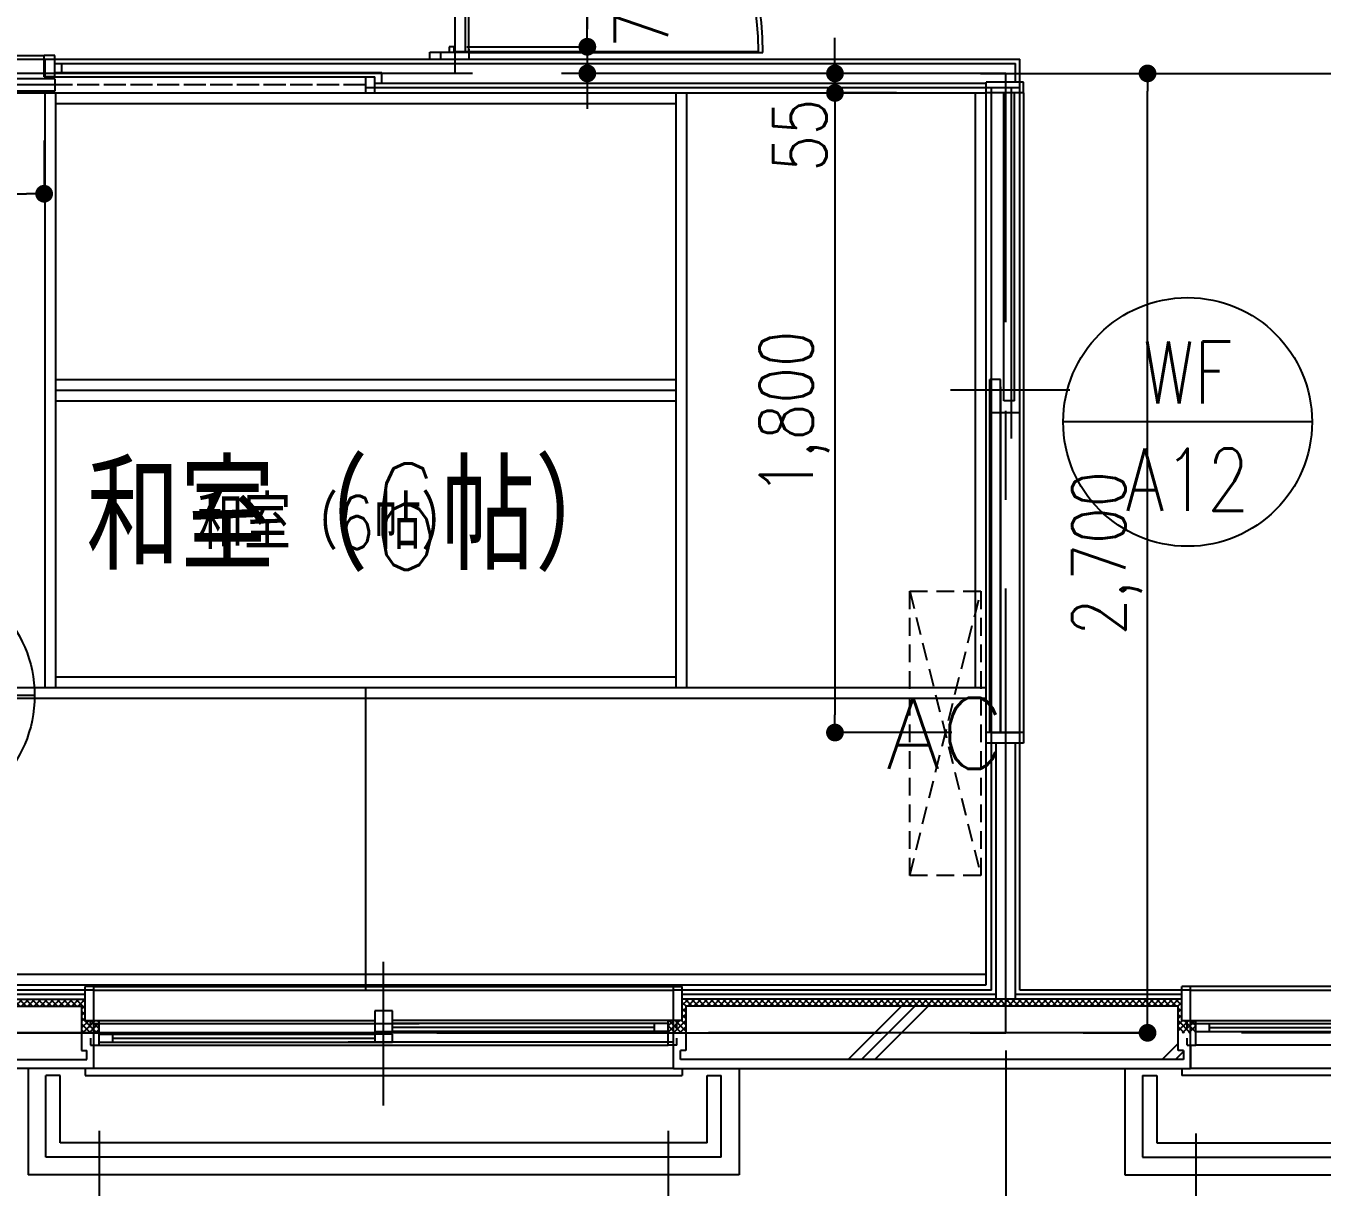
# Model space of a CAD drawing. Header units: millimetres. Extents: x 15495 to 166182, y -39946 to 18307.
# Drawn here: x 111983 to 115630, y -34696 to -31428 of the extents above; entities that cross this region are included whole.
import ezdxf
from ezdxf.enums import TextEntityAlignment as Align

# ---------------------------------------------------------------- set-up
doc = ezdxf.new("R2010")
doc.units = ezdxf.units.MM
doc.header["$LTSCALE"] = 1000
for name, pattern in [('CENTER', [2, 1.25, -0.25, 0.25, -0.25]), ('DASHED', [0.75, 0.5, -0.25]), ('DASHED2', [0.375, 0.25, -0.125])]:
    doc.linetypes.add(name, pattern=pattern)
doc.layers.get('0').update_dxf_attribs({"linetype": 'CONTINUOUS'})
for name, color, linetype in [('DT_ID', 13, 'CONTINUOUS'), ('E_TEXT', 3, 'CONTINUOUS'), ('F_FINI1-50', 190, 'CONTINUOUS'), ('F_FITT1-100', 5, 'CONTINUOUS'), ('F_FITT1-50', 5, 'CONTINUOUS'), ('F_FITT2-100', 1, 'CONTINUOUS'), ('F_FITT2-50', 1, 'CONTINUOUS'), ('K-A_EQP-50', 60, 'CONTINUOUS'), ('SF-F_FITT1-100', 5, 'CONTINUOUS'), ('SF-F_FITT1-50', 5, 'CONTINUOUS'), ('TF-A_ELSE-100', 6, 'CONTINUOUS'), ('TF-A_ELSE-50', 6, 'CONTINUOUS'), ('TF-A_EQP-50', 60, 'CONTINUOUS'), ('TF-DT_ID-100', 13, 'CONTINUOUS'), ('TF-E_DIM-50', 3, 'CONTINUOUS'), ('TF-E_GRID-100', 1, 'CENTER'), ('TF-E_GRID-50', 1, 'CENTER'), ('TF-E_TEXT-100', 3, 'CONTINUOUS'), ('TF-E_TEXT-50', 3, 'CONTINUOUS'), ('TF-F_FINI1-100', 190, 'CONTINUOUS'), ('TF-F_FINI1-50', 190, 'CONTINUOUS'), ('TF-F_FINI2-50', 1, 'CONTINUOUS'), ('TF-F_FITT1-100', 5, 'CONTINUOUS'), ('TF-F_FITT1-50', 5, 'CONTINUOUS'), ('TF-F_FITT2-50', 1, 'CONTINUOUS'), ('TF-F_HAT1-50', 9, 'CONTINUOUS'), ('TF-F_LAY2-100', 6, 'CONTINUOUS'), ('TF-F_LAY2-50', 6, 'CONTINUOUS'), ('TF-H-AREA-50', 1, 'CENTER'), ('TF-R_EWALL-50', 7, 'CONTINUOUS'), ('TF-U_FIRE-50', 9, 'CONTINUOUS'), ('TF-U_LGS-50', 120, 'CONTINUOUS')]:
    doc.layers.add(name, color=color, linetype=linetype)
doc.styles.add('DIM', font='romans.shx', dxfattribs={"width": 0.8, "bigfont": 'bigfont.shx'})
doc.styles.add('ROOM', font='romans.shx', dxfattribs={"width": 0.8, "bigfont": 'bigfont.shx'})
doc.styles.get("Standard").update_dxf_attribs({"font": 'txt.shx', "bigfont": 'bigfont.shx'})
doc.styles.add('TATE', font='TXT', dxfattribs={"height": 50, "bigfont": 'BIGFONT'})
doc.dimstyles.new('DIM50_3_3', dxfattribs={"dimscale": 50, "dimtxt": 3, "dimasz": 1, "dimexe": 0, "dimexo": 1, "dimgap": 0.5, "dimtad": 1, "dimdec": 1, "dimdsep": 46, "dimlunit": 6, "dimtxsty": 'DIM', "dimblk1": 'DOT', "dimblk2": 'DOT', "dimsah": 1, "dimcen": 1, "dimclrd": 256, "dimclre": 256, "dimclrt": 256, "dimadec": 0, "dimazin": 0, "dimtfac": 1, "dimtdec": 1, "dimtix": 1, "dimtmove": 2, "dimatfit": 3, "dimldrblk": 'DOT', "dimfxl": 1, "dimtvp": 0.833333, "dimtolj": 1, "dimarcsym": 0})
pattern_1 = [(45, (-28400.75, -37379.5), (-441.942, 441.942), []), (45, (-28363.25, -37379.5), (-441.942, 441.942), []), (45, (-28325.75, -37379.5), (-441.942, 441.942), [])]
pattern_2 = [(45, (-28400.745, -37379.51), (-8.8388348, 8.8388348), []), (135, (-28400.745, -37379.51), (-8.8388348, -8.8388348), [])]

# ---------------------------------------------------------------- blocks, each defined once
blk = doc.blocks.new('AW-1_100')
at = {"layer": 'F_FITT1-100'}
for p, q in [((815, -325), (815, 80)), ((915, -95), (0, -95)), ((715, -145), (1630, -145))]:
    blk.add_line(p, q, dxfattribs=at)
at = {"layer": 'F_FITT2-100'}
for p, q in [((0, 0), (1630, 0)), ((1630, -220), (0, -220))]:
    blk.add_line(p, q, dxfattribs=at)
blk = doc.blocks.new('AW-2_100')
at = {"layer": 'F_FITT1-100'}
for p, q in [((-100, 25), (615, 25)), ((100, -25), (-615, -25))]:
    blk.add_line(p, q, dxfattribs=at)
at = {"layer": 'F_FITT2-100'}
for p, q in [((615, 100), (-615, 100)), ((-615, -120), (615, -120))]:
    blk.add_line(p, q, dxfattribs=at)
at = {"layer": 'SF-F_FITT1-100'}
blk.add_line((0, -200), (0, 200), dxfattribs=at)
blk = doc.blocks.new('WF-A12_100')
at = {"layer": 'F_FITT1-100'}
for p, q in [((40, 1815), (-40, 1815)), ((-14.1, 1815), (-14.1, 842.4)), ((16.4, 987.6), (16.4, 0)), ((40, 915), (-40, 915))]:
    blk.add_line(p, q, dxfattribs=at)
at = {"layer": 'F_FITT2-100'}
for p, q in [((-40, 1815), (-40, 0)), ((40, 1815), (40, 0))]:
    blk.add_line(p, q, dxfattribs=at)
blk = doc.blocks.new('WD-A11_100')
at = {"layer": 'F_FITT1-100'}
for q in [(-867.2, 415), (-40.2, -412.4)]:
    blk.add_line((-40, 415), q, dxfattribs=at)
blk.add_arc((-39.8, 415), 827.4, 180, 269.9719, dxfattribs=at)
blk = doc.blocks.new('TATEGU-KIGOU')
at = {"color": 2}
blk.add_line((350, 0), (-350, 0), dxfattribs=at)
blk.add_circle((0, 0), 350, dxfattribs=at)
at = {"color": 2, "style": 'ROOM', "width": 0.8}
for tag, p in [('建具種別', (0, 51.6)), ('建具番号', (0, -250.1))]:
    blk.add_attdef(tag, text='', height=175, dxfattribs=at).set_placement(p, align=Align.CENTER)
at = {"flags": 1}
for tag, p in [('内法寸法（W）', (-414, -713.8)), ('内法寸法（H）', (-414, -1063.8)), ('階', (-373.6, -1414.3)), ('部屋名', (-373.6, -1786.8)), ('メーカー名', (-373.6, -2148.9)), ('値段', (-373.6, -2498.9)), ('重量', (-373.6, -2848.9)), ('建具形状', (-373.6, -3199)), ('開閉方式', (-373.6, -3549)), ('取付場所', (-373.6, -3899)), ('見込', (-373.6, -4296.3)), ('扉厚', (-373.6, -4646.3)), ('仕上', (-373.6, -4996.3)), ('ガラス', (-373.6, -5346.3)), ('建具金物', (-373.6, -5696.3)), ('枠形状', (-373.6, -6046.3)), ('沓摺形状', (-373.6, -6396.3)), ('特記事項', (-373.6, -6746.3)), ('防火性能', (-373.6, -7096.3))]:
    blk.add_attdef(tag, p, '', height=175, dxfattribs=at)
blk = doc.blocks.new('WF-A11_100')
at = {"layer": 'F_FITT1-100'}
for p, q in [((0, 0), (857.5, 0)), ((887.5, -72.5), (0, -72.5))]:
    blk.add_line(p, q, dxfattribs=at)
at = {"layer": 'F_FITT1-100', "linetype": 'DASHED', "ltscale": 0.1}
blk.add_line((1760, -72.5), (887.5, -72.5), dxfattribs=at)
blk = doc.blocks.new('ROOM')
at = {"layer": 'DT_ID', "flags": 1}
for tag, p in [('室番号', (0, 500)), ('面積', (0, -500)), ('内装制限', (0, -1000)), ('仕上レベル', (0, -1500)), ('スラブレベル', (0, -2000)), ('天井高', (0, -2500)), ('床下地', (0, -3000)), ('床仕上', (0, -3500)), ('巾木高さ', (0, -4000)), ('巾木仕上', (0, -4500)), ('壁下地', (0, -5000)), ('壁仕上', (0, -5500)), ('天井下地', (0, -6000)), ('天井仕上', (0, -6500)), ('見切縁', (0, -7000)), ('備考', (0, -7500))]:
    blk.add_attdef(tag, p, '', height=300, dxfattribs=at)
at = {"layer": 'E_TEXT', "style": 'ROOM', "width": 0.8}
blk.add_attdef('室名', (0, 0), '', height=300, dxfattribs=at)
blk = doc.blocks.new('TF-BLOCK_100')
at = {"layer": 'TF-A_ELSE-100'}
for p, q in [((20700, -100), (20700, -400)), ((22700, -100), (22700, -400)), ((23785, -100), (23785, -400)), ((20750, -350), (20750, -120)), ((20790, -120), (20750, -120)), ((20790, -310), (20790, -120)), ((22610, -120), (22650, -120)), ((22610, -310), (22610, -120)), ((22650, -350), (22650, -120)), ((23835, -120), (23835, -350)), ((23835, -120), (23875, -120)), ((23875, -120), (23875, -310)), ((22610, -310), (20790, -310)), ((23875, -310), (25295, -310)), ((22650, -350), (20750, -350)), ((23835, -350), (25335, -350)), ((22700, -400), (20700, -400)), ((23785, -400), (25385, -400))]:
    blk.add_line(p, q, dxfattribs=at)
at = {"layer": 'TF-E_GRID-100'}
blk.add_line((31863.65, 0), (-4082.3, 0), dxfattribs=at)
at = {"layer": 'TF-F_FINI1-100'}
for p, q in [((20747.5, 2740), (21860.19, 2740)), ((20747.5, 2690), (20747.5, 2740)), ((21940, 2758.53), (21860, 2758.53)), ((21860, 2758.53), (21860, 2740)), ((21940, 2768.34), (21940, 2740)), ((21940, 2740), (23490, 2740)), ((23490, 2660), (23490, 2740)), ((20747.5, 2690), (21650, 2690)), ((21650, 2660), (21650, 2690)), ((21650, 2660), (23490, 2660)), ((23410, 120), (23410, 941.67)), ((23410, 845), (23490, 845)), ((23490, 120), (23490, 845)), ((20885, 120), (19890, 120)), ((20885, -100), (20885, 120)), ((22515, -100), (22515, 120)), ((23410, 120), (22515, 120)), ((23970, 120), (23490, 120)), ((23970, -100), (23970, 120)), ((20885, -100), (18480, -100)), ((22515, -100), (23970, -100))]:
    blk.add_line(p, q, dxfattribs=at)
at = {"layer": 'TF-F_FITT1-100'}
blk.add_line((21700, -205), (21700, 200), dxfattribs=at)
at = {"layer": 'TF-F_LAY2-100'}
for p, q in [((20777.5, 971.67), (20777.5, 2645)), ((22522.5, 971.67), (22522.5, 2645)), ((20777.5, 1808.33), (22522.5, 1808.33)), ((19905, 971.67), (23395, 971.67)), ((21650, 120), (21650, 971.67))]:
    blk.add_line(p, q, dxfattribs=at)
at = {"layer": 'TF-DT_ID-100'}
for p, values in [((23961.73, 1719.12), {'建具種別': 'WF', '建具番号': 'A12'}), ((20368.12, 949.01), {'建具種別': 'F', '建具番号': '11'})]:
    blk.add_blockref('TATEGU-KIGOU', p, dxfattribs=at).add_auto_attribs(values)
at = {"layer": 'TF-E_TEXT-100'}
ref = blk.add_blockref('ROOM', (20864.23, 1302.65), dxfattribs=at)
ref.add_attrib('室名', '和室（6帖）', (20864.23, 1302.65), dxfattribs={"height": 300, "style": 'ROOM', "width": 0.8})
at = {"layer": 'TF-F_FITT1-100', "xscale": -1, "yscale": -1}
blk.add_blockref('WD-A11_100', (21900, 3173.53), dxfattribs=at)
at = {"layer": 'TF-F_FITT1-100'}
for name, p in [('WF-A11_100', (19890, 2740)), ('AW-1_100', (20885, 120))]:
    blk.add_blockref(name, p, dxfattribs=at)
at = {"layer": 'TF-F_FITT1-100', "xscale": -1, "rotation": 180}
for name, p in [('WF-A12_100', (23450, 2660)), ('AW-2_100', (24585, 0))]:
    blk.add_blockref(name, p, dxfattribs=at)
blk = doc.blocks.new('AC1')
at = {"layer": 'K-A_EQP-50', "linetype": 'DASHED2', "ltscale": 0.2}
for p, q in [((0, 800), (200, 800)), ((0, 0), (0, 800)), ((0, 0), (200, 800)), ((0, 800), (200, 0)), ((200, 800), (200, 0)), ((200, 0), (0, 0))]:
    blk.add_line(p, q, dxfattribs=at)
at = {"layer": 'K-A_EQP-50', "style": 'TATE'}
blk.add_text('AC', height=200, dxfattribs=at).set_placement((100, 400), align=Align.MIDDLE)
blk = doc.blocks.new('DOT')
at = {"color": 0, "linetype": 'ByBlock'}
blk.add_line((-0.5, 0), (-1, 0), dxfattribs=at)
at = {"color": 0, "linetype": 'ByBlock', "const_width": 0.5}
blk.add_lwpolyline([(-0.25, 0, 1), (0.25, 0, 1)], format="xyb", close=True, dxfattribs=at)
blk = doc.blocks.new('*D734')
at = {"layer": 'TF-E_DIM-50', "lineweight": -2}
for p, q in [((114668.8, -31561.4), (115138.6, -31561.4)), ((115138.6, -34211.4), (115138.6, -31611.4)), ((114957.5, -34261.4), (115138.6, -34261.4))]:
    blk.add_line(p, q, dxfattribs=at)
at = {"layer": 'TF-E_DIM-50', "lineweight": -2, "xscale": 50, "yscale": 50, "zscale": 50}
for p, rotation in [((115138.6, -31561.4), 90), ((115138.6, -34261.4), 270)]:
    blk.add_blockref('DOT', p, dxfattribs=dict(at, rotation=rotation))
at = {"layer": 'TF-E_DIM-50', "insert": (115024.3, -32911.4), "char_height": 150, "attachment_point": 5, "rotation": 90, "style": 'DIM'}
blk.add_mtext('\\A1;2,700', dxfattribs=at)
blk = doc.blocks.new('_DOT')
at = {"color": 0, "linetype": 'ByBlock'}
blk.add_line((-0.5, 0), (-1, 0), dxfattribs=at)
at = {"color": 0, "linetype": 'ByBlock', "const_width": 0.5}
blk.add_lwpolyline([(-0.25, 0, 1), (0.25, 0, 1)], format="xyb", close=True, dxfattribs=at)
blk = doc.blocks.new('*D753')
at = {"layer": 'TF-E_DIM-50', "lineweight": -2}
for p, q in [((114739.6, -34311.4), (114739.6, -36153.1)), ((117689.6, -36117.3), (117689.6, -36153.1)), ((114789.6, -36153.1), (117639.6, -36153.1))]:
    blk.add_line(p, q, dxfattribs=at)
at = {"layer": 'TF-E_DIM-50', "lineweight": -2, "xscale": 50, "yscale": 50, "zscale": 50, "rotation": 180}
blk.add_blockref('DOT', (114739.6, -36153.1), dxfattribs=at)
at = {"layer": 'TF-E_DIM-50', "lineweight": -2, "xscale": 50, "yscale": 50, "zscale": 50}
blk.add_blockref('DOT', (117689.6, -36153.1), dxfattribs=at)
at = {"layer": 'TF-E_DIM-50', "insert": (116214.6, -36038.8), "char_height": 150, "attachment_point": 5, "style": 'DIM'}
blk.add_mtext('\\A1;2,950', dxfattribs=at)
blk = doc.blocks.new('*D752')
at = {"layer": 'TF-E_DIM-50', "lineweight": -2}
for p, q in [((115274.6, -34544.5), (115274.6, -35283)), ((114739.6, -35315.2), (114739.6, -35283)), ((114789.6, -35283), (115224.6, -35283))]:
    blk.add_line(p, q, dxfattribs=at)
at = {"layer": 'TF-E_DIM-50', "lineweight": -2, "xscale": 50, "yscale": 50, "zscale": 50, "rotation": 180}
blk.add_blockref('DOT', (114739.6, -35283), dxfattribs=at)
at = {"layer": 'TF-E_DIM-50', "lineweight": -2, "xscale": 50, "yscale": 50, "zscale": 50}
blk.add_blockref('DOT', (115274.6, -35283), dxfattribs=at)
at = {"layer": 'TF-E_DIM-50', "insert": (115007.1, -35183), "char_height": 150, "attachment_point": 5, "style": 'DIM'}
blk.add_mtext('\\A1;535', dxfattribs=at)
blk = doc.blocks.new('*D746')
at = {"layer": 'TF-E_DIM-50', "lineweight": -2}
for p, q in [((113789.6, -34537.2), (113789.6, -35283)), ((113839.6, -35283), (114689.6, -35283)), ((114739.6, -35315.2), (114739.6, -35283))]:
    blk.add_line(p, q, dxfattribs=at)
at = {"layer": 'TF-E_DIM-50', "lineweight": -2, "xscale": 50, "yscale": 50, "zscale": 50, "rotation": 180}
blk.add_blockref('DOT', (113789.6, -35283), dxfattribs=at)
at = {"layer": 'TF-E_DIM-50', "lineweight": -2, "xscale": 50, "yscale": 50, "zscale": 50}
blk.add_blockref('DOT', (114739.6, -35283), dxfattribs=at)
at = {"layer": 'TF-E_DIM-50', "insert": (114264.6, -35183), "char_height": 150, "attachment_point": 5, "style": 'DIM'}
blk.add_mtext('\\A1;950', dxfattribs=at)
blk = doc.blocks.new('*D790')
at = {"layer": 'TF-E_DIM-50', "lineweight": -2}
for p, q in [((111139.6, -34311.4), (111139.6, -35283)), ((112189.6, -34886.1), (112189.6, -35283)), ((111189.6, -35283), (112139.6, -35283))]:
    blk.add_line(p, q, dxfattribs=at)
at = {"layer": 'TF-E_DIM-50', "lineweight": -2, "xscale": 50, "yscale": 50, "zscale": 50, "rotation": 180}
blk.add_blockref('DOT', (111139.6, -35283), dxfattribs=at)
at = {"layer": 'TF-E_DIM-50', "lineweight": -2, "xscale": 50, "yscale": 50, "zscale": 50}
blk.add_blockref('DOT', (112189.6, -35283), dxfattribs=at)
at = {"layer": 'TF-E_DIM-50', "insert": (111664.6, -35168.7), "char_height": 150, "attachment_point": 5, "style": 'DIM'}
blk.add_mtext('\\A1;1,050', dxfattribs=at)
blk = doc.blocks.new('*D766')
at = {"layer": 'TF-E_DIM-50', "lineweight": -2}
for p, q in [((112189.6, -34537.2), (112189.6, -35283)), ((113789.6, -34537.2), (113789.6, -35283)), ((112239.6, -35283), (113739.6, -35283))]:
    blk.add_line(p, q, dxfattribs=at)
at = {"layer": 'TF-E_DIM-50', "lineweight": -2, "xscale": 50, "yscale": 50, "zscale": 50, "rotation": 180}
blk.add_blockref('DOT', (112189.6, -35283), dxfattribs=at)
at = {"layer": 'TF-E_DIM-50', "lineweight": -2, "xscale": 50, "yscale": 50, "zscale": 50}
blk.add_blockref('DOT', (113789.6, -35283), dxfattribs=at)
at = {"layer": 'TF-E_DIM-50', "insert": (112989.6, -35168.7), "char_height": 150, "attachment_point": 5, "style": 'DIM'}
blk.add_mtext('\\A1;1,600', dxfattribs=at)
blk = doc.blocks.new('AW-1_50')
at = {"layer": 'F_FITT1-50'}
for p, q in [((-815, 130), (-840, 130)), ((-840, 35), (-840, 130)), ((-815, 35), (-815, 130)), ((815, 130), (840, 130)), ((815, 35), (815, 130)), ((840, 35), (840, 130)), ((-25, 4), (-25, 61.5)), ((-25, 61.5), (25, 61.5)), ((25, 61.5), (25, 4)), ((-840, 35), (-825, 35)), ((-825, 35), (-800, 35)), ((-825, 15), (-825, 35)), ((-800, -35), (-800, 35)), ((-762, 4), (-762, 26)), ((-762, 15), (-25, 15)), ((25, 26), (-25, 26)), ((25, 4), (-25, 4)), ((825, 35), (800, 35)), ((800, -35), (800, 35)), ((825, 15), (825, 35)), ((840, 35), (825, 35)), ((-825, -35), (-825, -15)), ((-825, -35), (-800, -35)), ((-25, -26), (-25, -4)), ((-25, -4), (25, -4)), ((25, -26), (-25, -26)), ((25, -4), (25, -26)), ((762, -15), (25, -15)), ((800, -4), (762, -4)), ((762, -26), (762, -4)), ((800, -26), (762, -26)), ((825, -35), (800, -35)), ((825, -15), (825, -35))]:
    blk.add_line(p, q, dxfattribs=at)
at = {"layer": 'F_FITT2-50'}
for p, q in [((815, 130), (-815, 130)), ((-800, 35), (-25, 35)), ((-800, 26), (-25, 26)), ((-800, 4), (-25, 4)), ((800, 35), (25, 35)), ((800, -35), (-800, -35)), ((762, -4), (25, -4)), ((762, -26), (25, -26)), ((-840, -100), (-840, -120)), ((840, -100), (840, -120)), ((840, -120), (-840, -120))]:
    blk.add_line(p, q, dxfattribs=at)
at = {"layer": 'SF-F_FITT1-50'}
blk.add_line((0, -205), (0, 200), dxfattribs=at)
blk = doc.blocks.new('*D772')
at = {"layer": 'TF-E_DIM-50', "lineweight": -2}
for p, q in [((116474.6, -34525.8), (116474.6, -35283)), ((115274.6, -34544.5), (115274.6, -35283)), ((115324.6, -35283), (116424.6, -35283))]:
    blk.add_line(p, q, dxfattribs=at)
at = {"layer": 'TF-E_DIM-50', "lineweight": -2, "xscale": 50, "yscale": 50, "zscale": 50, "rotation": 180}
blk.add_blockref('DOT', (115274.6, -35283), dxfattribs=at)
at = {"layer": 'TF-E_DIM-50', "lineweight": -2, "xscale": 50, "yscale": 50, "zscale": 50}
blk.add_blockref('DOT', (116474.6, -35283), dxfattribs=at)
at = {"layer": 'TF-E_DIM-50', "insert": (115874.6, -35168.7), "char_height": 150, "attachment_point": 5, "style": 'DIM'}
blk.add_mtext('\\A1;1,200', dxfattribs=at)
blk = doc.blocks.new('AW-2_50')
at = {"layer": 'F_FITT1-50'}
for p, q in [((-615, 130), (-640, 130)), ((-640, 35), (-640, 130)), ((-615, 35), (-615, 130)), ((615, 35), (615, 130)), ((615, 130), (640, 130)), ((640, 35), (640, 130)), ((-24.99975, 4), (-24.99975, 61.5)), ((-24.99975, 61.5), (25.00025, 61.5)), ((25.00025, 61.5), (25.00025, 4)), ((-640, 35), (-625, 35)), ((-625, 15), (-625, 35)), ((-625, 35), (-600, 35)), ((-600, -35), (-600, 35)), ((-600, 26), (-562, 26)), ((-600, 4), (-562, 4)), ((-562, 4), (-562, 26)), ((-562, 15), (-24.99975, 15)), ((25.00025, 26), (-24.99975, 26)), ((25.00025, 4), (-24.99975, 4)), ((625, 35), (600, 35)), ((600, -35), (600, 35)), ((625, 15), (625, 35)), ((640, 35), (625, 35)), ((-625, -35), (-625, -15)), ((-625, -35), (-600, -35)), ((-24.99975, -26), (-24.99975, -4)), ((-24.99975, -4), (25.00025, -4)), ((25.00025, -26), (-24.99975, -26)), ((25.00025, -4), (25.00025, -26)), ((562, -15), (25.00025, -15)), ((562, -26), (562, -4)), ((600, -4), (562, -4)), ((600, -26), (562, -26)), ((625, -35), (600, -35)), ((625, -35), (625, -15))]:
    blk.add_line(p, q, dxfattribs=at)
at = {"layer": 'F_FITT2-50'}
for p, q in [((615, 130), (-615, 130)), ((-600, 35), (-24.99975, 35)), ((-562, 26), (-24.99975, 26)), ((-562, 4), (-24.99975, 4)), ((600, 35), (25.00025, 35)), ((600, -35), (-600, -35)), ((562, -4), (25.00025, -4)), ((562, -26), (25.00025, -26)), ((-639.999375, -100), (-639.999375, -120)), ((639.999375, -100), (639.999375, -120)), ((639.999375, -120), (-639.999375, -120))]:
    blk.add_line(p, q, dxfattribs=at)
at = {"layer": 'TF-F_FITT1-50'}
blk.add_line((0, 200), (0, -200), dxfattribs=at)
blk = doc.blocks.new('WF-A12_50')
at = {"layer": 'F_FITT1-50'}
for p, q in [((-95, 0), (10, 0)), ((-95, -30), (-95, 0)), ((10, -30), (10, 0)), ((-95, -30), (10, -30)), ((-70, -896.666625), (-70, -30)), ((-40, -896.666625), (-40, -30)), ((-30, -1830.003375), (-30, -836.666625)), ((-30, -836.666625), (0, -836.666625)), ((0, -1830.003375), (0, -836.666625)), ((-225, -866.666625), (110, -866.666625)), ((-70, -896.666625), (-40, -896.666625)), ((-95, -1830.003375), (10, -1830.003375)), ((-95, -1830.003375), (-95, -1860.003375)), ((10, -1860.003375), (10, -1830.003375)), ((-95, -1860.003375), (10, -1860.003375))]:
    blk.add_line(p, q, dxfattribs=at)
at = {"layer": 'F_FITT2-50'}
blk.add_line((10, -1830.003375), (10, -30), dxfattribs=at)
blk = doc.blocks.new('*D618')
at = {"layer": 'TF-E_DIM-50', "lineweight": -2}
for p, q in [((113223.9, -30686.4), (113562.6, -30686.4)), ((113562.6, -30736.4), (113562.6, -31436.4)), ((113223.9, -31486.4), (113562.6, -31486.4))]:
    blk.add_line(p, q, dxfattribs=at)
at = {"layer": 'TF-E_DIM-50', "lineweight": -2, "xscale": 50, "yscale": 50, "zscale": 50}
for p, rotation in [((113562.6, -30686.4), 90), ((113562.6, -31486.4), 270)]:
    blk.add_blockref('DOT', p, dxfattribs=dict(at, rotation=rotation))
at = {"layer": 'TF-E_DIM-50', "insert": (113452.9, -31016.3), "char_height": 150, "attachment_point": 5, "rotation": 90, "style": 'DIM'}
blk.add_mtext('\\A1;800', dxfattribs=at)
blk = doc.blocks.new('WD-A11_50')
at = {"layer": 'F_FITT1-50'}
for p, q in [((-30.5, -61.8), (-854.5, -61.8)), ((70.3, -40), (-39.7, -40)), ((-39.7, -60), (-39.7, -40)), ((1.8, -60), (-39.7, -60)), ((0, -61.8), (-30.5, -61.8)), ((-30.5, -61.8), (-30.5, -888.1)), ((0, -886.7), (0, -60.4)), ((1.8, -60), (1.8, -75)), ((15.7, -75), (15.7, -60)), ((70.3, -60), (15.7, -60)), ((70.3, -40), (70.3, -60)), ((1.8, -75), (15.7, -75)), ((117.2, -475), (-122.8, -475)), ((1.8, -875), (15.7, -875)), ((1.8, -890), (1.8, -875)), ((15.7, -875), (15.7, -890)), ((-39.7, -890), (-39.7, -910)), ((1.8, -890), (-39.7, -890)), ((0, -888.1), (-30.5, -888.1)), ((70.3, -890), (15.7, -890)), ((70.3, -910), (70.3, -890))]:
    blk.add_line(p, q, dxfattribs=at)
blk.add_arc((-28.5, -62.2), 826, 179.9767, 269.8636, dxfattribs=at)
blk = doc.blocks.new('WF-A11_50')
at = {"layer": 'F_FINI1-50'}
blk.add_line((-900, 50), (-1775, 50), dxfattribs=at)
at = {"layer": 'F_FITT1-50'}
for p, q in [((-1800, 95), (-1800, 50)), ((-1775, 95), (-1800, 95)), ((-1775, 95), (-1775, 50)), ((-900, 55), (-900, 90)), ((-900, 90), (-35, 90)), ((-35, 55), (-35, 90)), ((-30, 95), (-30, -10)), ((0, 95), (-30, 95)), ((0, 95), (0, -10)), ((-1775, 50), (-1800, 50)), ((-900, 55), (-35, 55)), ((-900, 50), (-900, -10)), ((-900, 50), (-870, 50)), ((-870, 50), (-870, -10)), ((-900, -10), (-870, -10)), ((0, -10), (-30, -10))]:
    blk.add_line(p, q, dxfattribs=at)
at = {"layer": 'F_FITT1-50', "linetype": 'DASHED2', "ltscale": 0.1}
blk.add_line((-1775, 72.5), (-900, 72.5), dxfattribs=at)
at = {"layer": 'F_FITT2-50'}
blk.add_line((-30, -10), (-870, -10), dxfattribs=at)
blk = doc.blocks.new('*D741')
at = {"layer": 'TF-E_DIM-50', "lineweight": -2}
for p, q in [((111194.6, -31722), (111194.6, -31900)), ((112034.6, -31750.4), (112034.6, -31900)), ((111244.6, -31900), (111984.6, -31900))]:
    blk.add_line(p, q, dxfattribs=at)
at = {"layer": 'TF-E_DIM-50', "lineweight": -2, "xscale": 50, "yscale": 50, "zscale": 50, "rotation": 180}
blk.add_blockref('DOT', (111194.6, -31900), dxfattribs=at)
at = {"layer": 'TF-E_DIM-50', "lineweight": -2, "xscale": 50, "yscale": 50, "zscale": 50}
blk.add_blockref('DOT', (112034.6, -31900), dxfattribs=at)
at = {"layer": 'TF-E_DIM-50', "insert": (111614.6, -31800), "char_height": 150, "attachment_point": 5, "style": 'DIM'}
blk.add_mtext('\\A1;840', dxfattribs=at)
blk = doc.blocks.new('*D732')
at = {"layer": 'TF-E_DIM-50', "lineweight": -2}
for p, q in [((114428.5, -31616.4), (114259.3, -31616.4)), ((114259.3, -31666.4), (114259.3, -33366.4)), ((114588.4, -33416.4), (114259.3, -33416.4))]:
    blk.add_line(p, q, dxfattribs=at)
at = {"layer": 'TF-E_DIM-50', "lineweight": -2, "xscale": 50, "yscale": 50, "zscale": 50}
for p, rotation in [((114259.3, -31616.4), 90), ((114259.3, -33416.4), 270)]:
    blk.add_blockref('DOT', p, dxfattribs=dict(at, rotation=rotation))
at = {"layer": 'TF-E_DIM-50', "insert": (114145, -32516.4), "char_height": 150, "attachment_point": 5, "rotation": 90, "style": 'DIM'}
blk.add_mtext('\\A1;1,800', dxfattribs=at)
blk = doc.blocks.new('*D617')
at = {"layer": 'TF-E_DIM-50', "lineweight": -2}
for p, q in [((113562.6, -31436.4), (113562.6, -31386.4)), ((113223.9, -31486.4), (113562.6, -31486.4)), ((113562.6, -31486.4), (113562.6, -31561.4)), ((113600.2, -31561.4), (113562.6, -31561.4)), ((113562.6, -31611.4), (113562.6, -31661.4))]:
    blk.add_line(p, q, dxfattribs=at)
at = {"layer": 'TF-E_DIM-50', "lineweight": -2, "xscale": 50, "yscale": 50, "zscale": 50}
for p, rotation in [((113562.6, -31486.4), 270), ((113562.6, -31561.4), 90)]:
    blk.add_blockref('DOT', p, dxfattribs=dict(at, rotation=rotation))
at = {"layer": 'TF-E_DIM-50', "insert": (113715, -31386.6), "char_height": 150, "attachment_point": 5, "rotation": 90, "style": 'DIM'}
blk.add_mtext('\\A1;75', dxfattribs=at)
blk = doc.blocks.new('*D731')
at = {"layer": 'TF-E_DIM-50', "lineweight": -2}
for p, q in [((114259.3, -31511.4), (114259.3, -31461.4)), ((114430.1, -31561.4), (114259.3, -31561.4)), ((114259.3, -31561.4), (114259.3, -31616.4)), ((114432.7, -31616.4), (114259.3, -31616.4)), ((114259.3, -31666.4), (114259.3, -31716.4))]:
    blk.add_line(p, q, dxfattribs=at)
at = {"layer": 'TF-E_DIM-50', "lineweight": -2, "xscale": 50, "yscale": 50, "zscale": 50}
for p, rotation in [((114259.3, -31561.4), 270), ((114259.3, -31616.4), 90)]:
    blk.add_blockref('DOT', p, dxfattribs=dict(at, rotation=rotation))
at = {"layer": 'TF-E_DIM-50', "insert": (114160.3, -31735.2), "char_height": 150, "attachment_point": 5, "rotation": 90, "style": 'DIM'}
blk.add_mtext('\\A1;55', dxfattribs=at)
blk = doc.blocks.new('*D537')
at = {"layer": 'TF-E_DIM-50', "lineweight": -2}
for p, q in [((115657.2, -30611.4), (116179.3, -30611.4)), ((116179.3, -30661.4), (116179.3, -31511.4)), ((115147.2, -31561.4), (116179.3, -31561.4))]:
    blk.add_line(p, q, dxfattribs=at)
at = {"layer": 'TF-E_DIM-50', "lineweight": -2, "xscale": 50, "yscale": 50, "zscale": 50}
for p, rotation in [((116179.3, -30611.4), 90), ((116179.3, -31561.4), 270)]:
    blk.add_blockref('DOT', p, dxfattribs=dict(at, rotation=rotation))
at = {"layer": 'TF-E_DIM-50', "insert": (116079.3, -31086.4), "char_height": 150, "attachment_point": 5, "rotation": 90, "style": 'DIM'}
blk.add_mtext('\\A1;950', dxfattribs=at)
blk = doc.blocks.new('TF-BLOCK_50')
at = {"layer": 'TF-F_HAT1-50'}
h = blk.add_hatch(dxfattribs=at)
h.set_pattern_fill('RC2', color=256, scale=50, style=0)
h.set_pattern_definition(pattern_1)
h.paths.add_polyline_path([(20849.99, 75), (18515.01, 75), (18515, -50), (18500, -50), (18500, -75), (20865, -75), (20865, -50.04), (20850, -50.04)])
h = blk.add_hatch(dxfattribs=at)
h.set_pattern_fill('RC2', color=256, scale=50, style=0)
h.set_pattern_definition(pattern_1)
h.paths.add_polyline_path([(23934.99, 75), (22550, 75), (22550, -50), (22535, -50), (22535, -75), (23950, -75), (23950, -50.04), (23935, -50.04)])
at = {"layer": 'TF-U_FIRE-50'}
h = blk.add_hatch(dxfattribs=at)
h.set_pattern_fill('ANSI37', color=256, scale=100, style=0)
h.set_pattern_definition(pattern_2)
h.paths.add_polyline_path([(18505, 95), (18505, 35), (18490, 35), (18465, 35), (18465, 0), (18515, 0), (18515, 75), (18515.01, 75), (18515.01, 75), (20849.99, 75), (20849.99, 0), (20900, 0), (20900, 35), (20875, 35), (20860, 35), (20860, 95)])
h = blk.add_hatch(dxfattribs=at)
h.set_pattern_fill('ANSI37', color=256, scale=100, style=0)
h.set_pattern_definition(pattern_2)
h.paths.add_polyline_path([(22540, 95), (22540, 35), (22525, 35), (22500, 35), (22500, 0), (22550, 0), (22550, 75), (23934.99, 75), (23935, 0), (23985, 0), (23985, 35), (23960, 35), (23945, 35), (23945, 95)])
at = {"layer": 'TF-A_ELSE-50'}
for p, q in [((20700, -100), (20700, -400)), ((22700, -100), (22700, -400)), ((23785, -100), (23785, -400)), ((20750, -350), (20750, -120)), ((20790, -120), (20750, -120)), ((20790, -310), (20790, -120)), ((22610, -120), (22650, -120)), ((22610, -310), (22610, -120)), ((22650, -350), (22650, -120)), ((23835, -120), (23835, -350)), ((23835, -120), (23875, -120)), ((23875, -120), (23875, -310)), ((22610, -310), (20790, -310)), ((23875, -310), (25295, -310)), ((22650, -350), (20750, -350)), ((23835, -350), (25335, -350)), ((22700, -400), (20700, -400)), ((23785, -400), (25385, -400))]:
    blk.add_line(p, q, dxfattribs=at)
at = {"layer": 'TF-E_GRID-50'}
blk.add_line((31863.65, 0), (-4082.3, 0), dxfattribs=at)
at = {"layer": 'TF-F_FINI1-50'}
for p, q in [((20775, 2740), (21829.69, 2740)), ((21939.69, 2740), (23490, 2740)), ((23490, 2675), (23490, 2740)), ((21675, 2660), (23395, 2660)), ((23410, 120), (23410, 815)), ((23490, 120), (23490, 815)), ((20860, 120), (19885, 120)), ((23410, 120), (22540, 120)), ((23945, 120), (23490, 120)), ((20885, -100), (20885, -35)), ((22515, -100), (22515, -35)), ((23970, -35), (23970, -100)), ((20885, -100), (18480, -100)), ((22515, -100), (23970, -100))]:
    blk.add_line(p, q, dxfattribs=at)
at = {"layer": 'TF-F_FINI2-50'}
for p, q in [((20860, 107.5), (19872.5, 107.5)), ((23422.5, 107.5), (22540, 107.5)), ((23945, 107.5), (23477.5, 107.5))]:
    blk.add_line(p, q, dxfattribs=at)
at = {"layer": 'TF-F_FITT1-50'}
for p, q in [((21900, 3585.53), (21900, 2761.53)), ((21700, -205), (21700, 200))]:
    blk.add_line(p, q, dxfattribs=at)
at = {"layer": 'TF-F_FITT2-50'}
blk.add_line((23500, 2645), (23500, 845), dxfattribs=at)
at = {"layer": 'TF-F_LAY2-50'}
for p, q in [((19905, 2645), (23395, 2645)), ((20747.5, 971.67), (20747.5, 2645)), ((20777.5, 971.67), (20777.5, 2645)), ((22522.5, 971.67), (22522.5, 2645)), ((22552.5, 971.67), (22552.5, 2645)), ((23365, 971.67), (23365, 2645)), ((23395, 135), (23395, 2645)), ((20777.5, 2615), (22522.5, 2615)), ((20777.5, 1838.33), (22522.5, 1838.33)), ((20777.5, 1808.33), (22522.5, 1808.33)), ((20777.5, 1778.33), (22522.5, 1778.33)), ((20777.5, 1001.67), (22522.5, 1001.67)), ((19905, 971.67), (23395, 971.67)), ((21650, 135), (21650, 971.67)), ((19905, 941.67), (23395, 941.67)), ((19905, 165), (23395, 165)), ((19905, 135), (23395, 135))]:
    blk.add_line(p, q, dxfattribs=at)
at = {"layer": 'TF-H-AREA-50'}
blk.add_lwpolyline([(16700, 3650), (21900, 3650), (21900, 2700), (19850, 2700), (19850, 1925), (18950, 1925), (18950, 2700), (16700, 2700), (16700, 3650)], dxfattribs=at)
blk.add_lwpolyline([(19850, 0), (23450, 0), (23450, 2700), (19850, 2700)], close=True, dxfattribs=at)
at = {"layer": 'TF-R_EWALL-50'}
for p, q in [((18515.01, 75), (20850, 75)), ((18515.01, 75), (20850, 75)), ((20850.01, 75), (20850.01, -50)), ((23934.99, 75), (22550, 75)), ((22550, 75), (22550, -50)), ((23935, -50.04), (23934.99, 75)), ((20850.01, -50), (20865.01, -50)), ((20865.01, -75), (20865.01, -50)), ((22535, -75), (22535, -50)), ((22550, -50), (22535, -50)), ((23950, -50.04), (23935, -50.04)), ((23950, -50.04), (23950, -75)), ((18500, -75), (20865, -75)), ((18515, -75), (20850, -75)), ((23950, -75), (22535, -75))]:
    blk.add_line(p, q, dxfattribs=at)
at = {"layer": 'TF-U_FIRE-50'}
for p, q in [((18505, 95), (20860, 95)), ((23945, 95), (22540, 95))]:
    blk.add_line(p, q, dxfattribs=at)
at = {"layer": 'TF-U_LGS-50'}
for p, q in [((20775, 2727.5), (23477.5, 2727.5)), ((20775, 2702.5), (21695, 2702.5)), ((20795, 2702.5), (20795, 2727.5)), ((21695, 2672.5), (21695, 2702.5)), ((23477.5, 2675), (23477.5, 2727.5)), ((21675, 2672.5), (23395, 2672.5)), ((23422.5, 815), (23422.5, 95)), ((23477.5, 95), (23477.5, 815))]:
    blk.add_line(p, q, dxfattribs=at)
at = {"layer": 'TF-A_EQP-50'}
blk.add_blockref('AC1', (23180, 442.65), dxfattribs=at)
at = {"layer": 'TF-E_TEXT-50'}
ref = blk.add_blockref('ROOM', (21175.05, 1361.37), dxfattribs=dict(at, xscale=0.5, yscale=0.5, zscale=0.5))
ref.add_attrib('室名', '和室（6帖）', (21175.05, 1361.37), dxfattribs={"height": 150, "style": 'ROOM', "width": 0.8})
at = {"layer": 'TF-F_FITT1-50', "xscale": -1, "yscale": -1}
for name, p in [('WD-A11_50', (21900, 2700)), ('WF-A11_50', (19875, 2740))]:
    blk.add_blockref(name, p, dxfattribs=at)
at = {"layer": 'TF-F_FITT1-50', "xscale": -1}
blk.add_blockref('WF-A12_50', (23405, 2675), dxfattribs=at)
at = {"layer": 'TF-F_FITT1-50', "yscale": -1, "rotation": 180}
blk.add_blockref('AW-1_50', (21700, 0), dxfattribs=at)
at = {"layer": 'TF-F_FITT1-50'}
blk.add_blockref('AW-2_50', (24585, 0), dxfattribs=at)
at = {"layer": 'TF-E_DIM-50'}
for base, p1, p2, picture, middle in [((24889.66, 2700), (24317.64, 3650), (23807.65, 2700), '*D537', (24789.66, 3175)), ((23848.96, 2700), (23617.92, 0), (23329.23, 2700), '*D734', (23734.68, 1350)), ((22969.69, 845), (23188.93, 2645), (23348.78, 845), '*D732', (22855.4, 1745))]:
    dim = blk.add_linear_dim(base=base, p1=p1, p2=p2, angle=90, dimstyle='DIM50_3_3', dxfattribs=at)
    dim.commit()
    dim.dimension.update_dxf_attribs({"geometry": picture, "text_midpoint": middle, "insert": (-91289.59, 34261.4)})
for base, p1, p2, picture, middle in [((22273.04, 2775), (21884.31, 3575), (21884.31, 2775), '*D618', (22163.33, 3245.07)), ((22273.04, 2700), (21884.31, 2775), (22260.64, 2700), '*D617', (22425.39, 2874.78)), ((22969.69, 2645), (23190.5, 2700), (23193.09, 2645), '*D731', (22870.74, 2526.19))]:
    dim = blk.add_linear_dim(base=base, p1=p1, p2=p2, angle=90, dimstyle='DIM50_3_3', dxfattribs=at)
    dim.commit()
    dim.dimension.update_dxf_attribs({"geometry": picture, "text_midpoint": middle, "dimtype": 128, "insert": (-91289.59, 34261.4)})
for base, p1, p2, picture, middle in [((20745, 2361.37), (19905, 2589.37), (20745, 2561.02), '*D741', (20325, 2461.37)), ((26400, -1891.68), (23450, 0), (26400, -1905.92), '*D753', (24925, -1777.39)), ((20900, -1021.6), (19850, 0), (20900, -574.7), '*D790', (20375, -907.31)), ((25185, -1021.6), (23985, -233.12), (25185, -214.41), '*D772', (24585, -907.31)), ((22500, -1021.6), (20900, -225.8), (22500, -225.81), '*D766', (21700, -907.31)), ((23450, -1021.6), (22500, -225.81), (23450, -1003.82), '*D746', (22975, -921.6)), ((23985, -1021.6), (23450, -1003.82), (23985, -233.12), '*D752', (23717.5, -921.6))]:
    dim = blk.add_linear_dim(base=base, p1=p1, p2=p2, dimstyle='DIM50_3_3', dxfattribs=at)
    dim.commit()
    dim.dimension.update_dxf_attribs({"geometry": picture, "text_midpoint": middle, "insert": (-91289.59, 34261.4)})

msp = doc.modelspace()

# ---------------------------------------------------------------- block references
for name in ['TF-BLOCK_100', 'TF-BLOCK_50']:
    msp.add_blockref(name, (91289.6, -34261.4))

doc.saveas('drawing.dxf')
